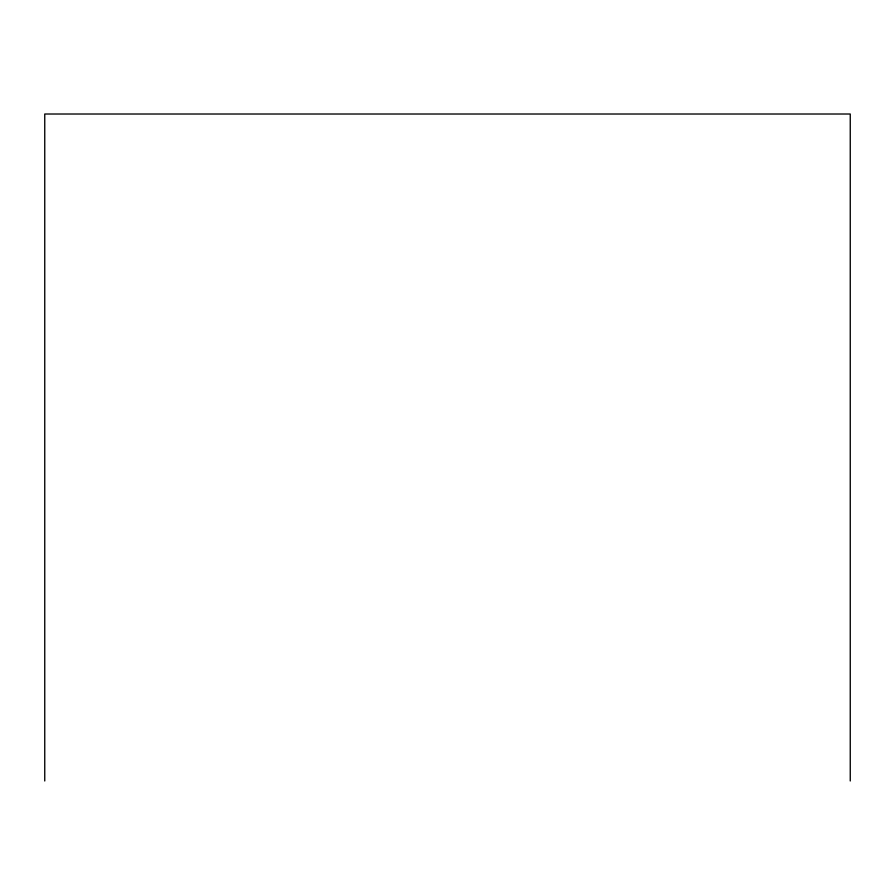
<?xml version="1.0" encoding="UTF-8"?>
<svg xmlns="http://www.w3.org/2000/svg" width="895" height="895" viewBox="0 0 895 895"><rect width="100%" height="100%" fill="white"/><g stroke="black" fill="none" stroke-linecap="round" stroke-linejoin="round"><path stroke-width="1.34" d="M850.25 780.988L850.25 114.012L44.75 114.012L44.75 780.988"/></g></svg>
